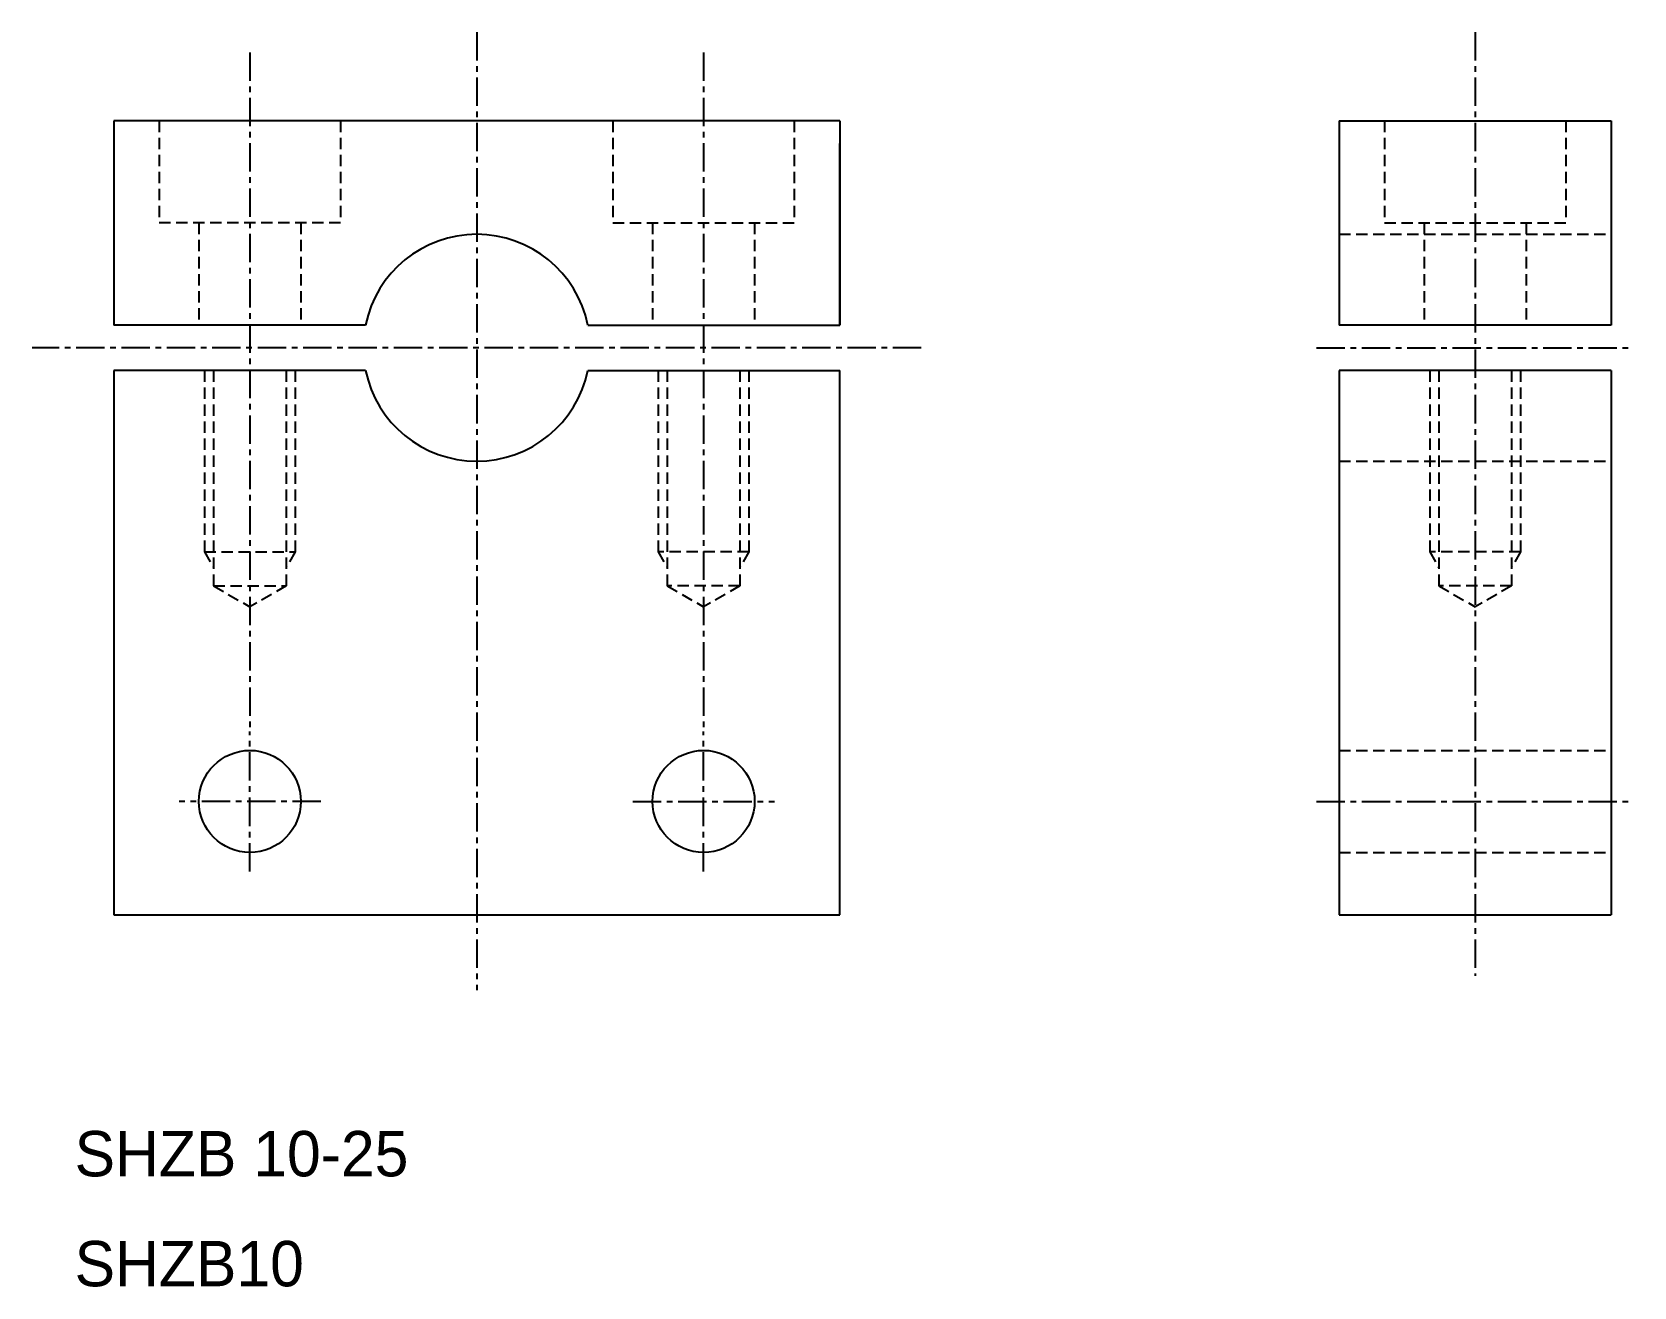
# Model space of a CAD drawing. Extents: x 109.6 to 180.2, y 36.7 to 92.
import ezdxf

# ---------------------------------------------------------------- set-up
doc = ezdxf.new("R2010")
doc.units = 0
doc.linetypes.add('CENTER', pattern=[2, 1.25, -0.25, 0.25, -0.25])
doc.linetypes.add('DASHED', pattern=[0.75, 0.5, -0.25])
doc.layers.get('0').update_dxf_attribs({"linetype": 'CONTINUOUS'})
doc.layers.add('CENTER', color=1, linetype='CENTER')

msp = doc.modelspace()

# ---------------------------------------------------------------- linework, layer by layer
at = {"color": 7, "linetype": 'CONTINUOUS'}
for p, q in [((113.188, 88.116), (113.188, 79.116)), ((145.188, 88.116), (113.188, 88.116)), ((145.188, 88.116), (145.188, 79.116)), ((167.204, 88.116), (167.204, 79.116)), ((167.204, 88.116), (179.204, 88.116)), ((179.204, 88.116), (179.204, 79.116)), ((145.188, 79.116), (145.188, 87.116)), ((124.289, 79.116), (113.188, 79.116)), ((134.087, 79.116), (145.188, 79.116)), ((179.204, 79.116), (167.204, 79.116)), ((113.188, 77.116), (113.188, 53.116)), ((124.289, 77.116), (113.188, 77.116)), ((134.087, 77.116), (145.188, 77.116)), ((145.188, 53.116), (145.188, 77.116)), ((179.204, 77.116), (167.204, 77.116)), ((167.204, 77.116), (167.204, 53.116)), ((179.204, 77.116), (179.204, 53.116)), ((113.188, 53.116), (145.188, 53.116)), ((167.204, 53.116), (179.204, 53.116))]:
    msp.add_line(p, q, dxfattribs=at)
at = {"color": 3, "linetype": 'DASHED'}
for p, q in [((115.188, 88.116), (115.188, 83.616)), ((123.188, 88.116), (123.188, 83.616)), ((135.188, 88.116), (135.188, 83.616)), ((143.188, 88.116), (143.188, 83.616)), ((169.204, 88.116), (169.204, 83.616)), ((177.204, 88.116), (177.204, 83.616)), ((123.188, 83.616), (115.188, 83.616)), ((116.938, 83.616), (116.938, 79.116)), ((121.438, 83.616), (121.438, 79.116)), ((135.188, 83.616), (143.188, 83.616)), ((136.938, 83.616), (136.938, 79.116)), ((141.438, 83.616), (141.438, 79.116)), ((169.204, 83.616), (177.204, 83.616)), ((170.954, 83.616), (170.954, 79.116)), ((175.454, 83.616), (175.454, 79.116)), ((167.204, 83.116), (179.204, 83.116)), ((117.188, 77.116), (117.188, 69.116)), ((117.588, 77.116), (117.588, 67.616)), ((120.788, 77.116), (120.788, 67.616)), ((121.188, 77.116), (121.188, 69.116)), ((137.188, 77.116), (137.188, 69.116)), ((137.588, 77.116), (137.588, 67.616)), ((140.788, 77.116), (140.788, 67.616)), ((141.188, 77.116), (141.188, 69.116)), ((171.204, 77.116), (171.204, 69.116)), ((171.604, 77.116), (171.604, 67.616)), ((174.804, 77.116), (174.804, 67.616)), ((175.204, 77.116), (175.204, 69.116)), ((167.204, 73.116), (179.204, 73.116)), ((117.188, 69.116), (121.188, 69.116)), ((117.188, 69.116), (117.588, 68.423)), ((121.188, 69.116), (120.788, 68.423)), ((141.188, 69.116), (137.188, 69.116)), ((137.188, 69.116), (137.588, 68.423)), ((141.188, 69.116), (140.788, 68.423)), ((171.204, 69.116), (171.604, 68.423)), ((175.204, 69.116), (171.204, 69.116)), ((175.204, 69.116), (174.804, 68.423)), ((117.588, 67.616), (120.788, 67.616)), ((117.588, 67.616), (119.188, 66.692)), ((120.788, 67.616), (119.188, 66.692)), ((140.788, 67.616), (137.588, 67.616)), ((137.588, 67.616), (139.188, 66.692)), ((140.788, 67.616), (139.188, 66.692)), ((174.804, 67.616), (171.604, 67.616)), ((171.604, 67.616), (173.204, 66.692)), ((174.804, 67.616), (173.204, 66.692)), ((167.204, 60.366), (179.204, 60.366)), ((167.204, 55.866), (179.204, 55.866))]:
    msp.add_line(p, q, dxfattribs=at)
at = {"color": 7, "linetype": 'CONTINUOUS'}
for centre in [(119.188, 58.116), (139.188, 58.116)]:
    msp.add_circle(centre, 2.25, dxfattribs=at)
for start, end in [(11.53696, 168.46304), (191.53696, 348.46304)]:
    msp.add_arc((129.188, 78.116), 5, start, end, dxfattribs=at)
at = {"layer": 'CENTER', "color": 1, "linetype": 'CENTER'}
for p, q in [((129.188, 92.033), (129.188, 49.803)), ((173.204, 92.033), (173.204, 50.429)), ((119.188, 91.136), (119.188, 61.2)), ((139.188, 91.136), (139.188, 61.2)), ((148.781, 78.116), (109.584, 78.116)), ((166.204, 78.116), (180.204, 78.116)), ((119.188, 55.032), (119.188, 61.2)), ((139.188, 55.032), (139.188, 61.2)), ((122.313, 58.116), (116.065, 58.116)), ((119.188, 58.116), (119.188, 58.116)), ((136.063, 58.116), (142.312, 58.116)), ((139.188, 58.116), (139.188, 58.116)), ((166.204, 58.116), (180.204, 58.116))]:
    msp.add_line(p, q, dxfattribs=at)

# ---------------------------------------------------------------- texts
at = {"color": 7, "linetype": 'CONTINUOUS'}
for s, p in [('SHZB 10-25', (111.461, 41.588)), ('SHZB10', (111.461, 36.741))]:
    msp.add_text(s, height=2, dxfattribs=at).set_placement(p)

doc.saveas('drawing.dxf')
